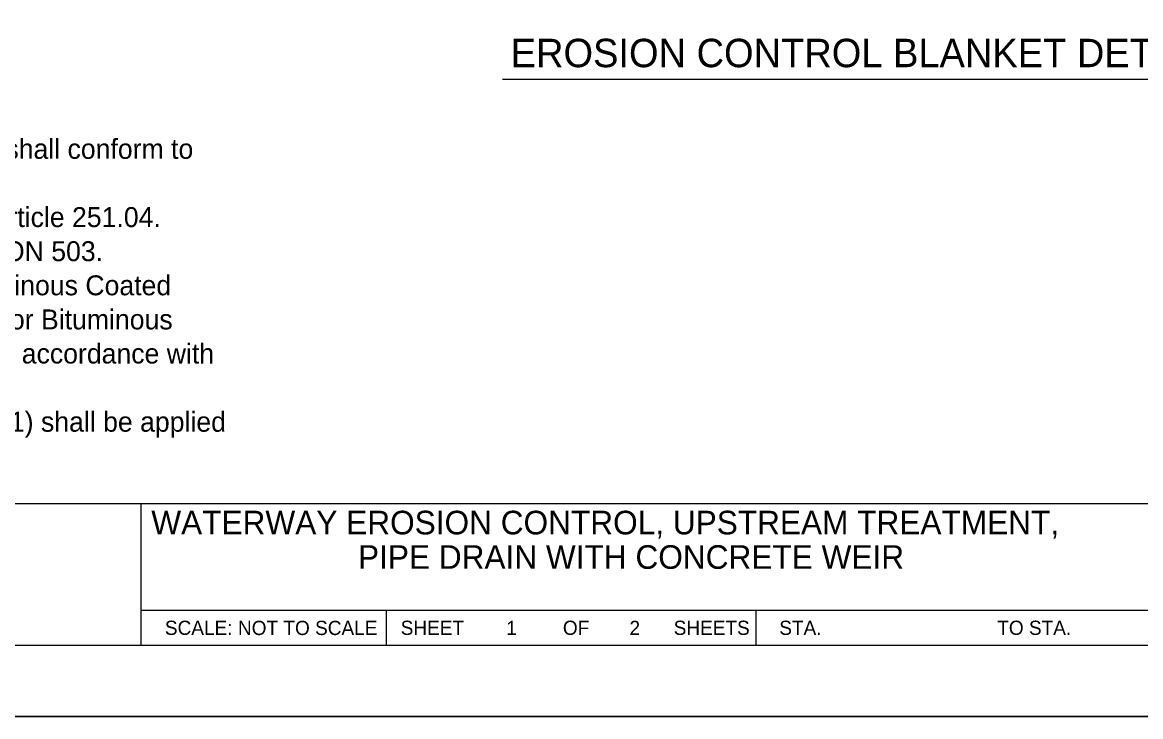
# Model space of a CAD drawing. Extents: x 0 to 2.83, y -0.07 to 1.83.
# Drawn here: x 1.662 to 2.317, y 0 to 0.407 of the extents above; entities that cross this region are included whole.
import ezdxf

# ---------------------------------------------------------------- set-up
doc = ezdxf.new("R2010")
doc.units = 0
for name, color, linetype in [('RD_Pr_Roadway_Notes', 7, 'Continuous'), ('SH_General_Details', 7, 'Continuous'), ('SH_Printer_Plotting_Border', 7, 'Continuous')]:
    doc.layers.add(name, color=color, linetype=linetype)

msp = doc.modelspace()

# ---------------------------------------------------------------- linework, layer by layer
at = {"layer": 'RD_Pr_Roadway_Notes'}
msp.add_line((1.94318, 0.37371), (2.39448, 0.3737), dxfattribs=at)
at = {"layer": 'SH_General_Details'}
for p, q in [((0.16666, 0.125), (2.79166, 0.125)), ((1.73118, 0.125), (1.73118, 0.04167)), ((1.73118, 0.0625), (2.37285, 0.0625)), ((1.87499, 0.0625), (1.87499, 0.04167)), ((2.09166, 0.0625), (2.09166, 0.04167)), ((2.83333, 0), (-0.00001, 0))]:
    msp.add_line(p, q, dxfattribs=at)
msp.add_lwpolyline([(0.16666, 1.79167), (2.79166, 1.79167), (2.79166, 0.04167), (0.16666, 0.04167)], close=True, dxfattribs=at)
at = {"layer": 'SH_Printer_Plotting_Border'}
msp.add_lwpolyline([(-0.00001, 0), (2.83333, 0), (2.83333, 1.83333), (-0.00001, 1.83333)], close=True, dxfattribs=at)

# ---------------------------------------------------------------- texts
at = {"layer": 'RD_Pr_Roadway_Notes'}
for s, height, p in [('EROSION CONTROL BLANKET DETAILS', 0.0166667, (1.94796, 0.38076)), ('1.  Fabric Formed Concrete Revetment Mats shall conform to', 0.0116667, (1.3388, 0.32704)), ('2.  Erosion Control Blanket shall conform to Article 251.04.', 0.0116667, (1.3388, 0.28704)), ('3.  Class SI Concrete shall conform to SECTION 503.', 0.0116667, (1.3388, 0.26704)), ('4.  The material for Pipe Drains shall be Bituminous Coated', 0.0116667, (1.3388, 0.24704)), ('     Galvanized Corrugated Steel Culvert Pipe or Bituminous', 0.0116667, (1.3388, 0.22704)), ('     Coated Corrugated Aluminum Alloy Pipe in accordance with', 0.0116667, (1.3388, 0.20704)), ('5.  An approved Mastic Material (Article 755.01) shall be applied', 0.0116667, (1.3388, 0.16704))]:
    msp.add_text(s, height=height, dxfattribs=at).set_placement(p)
at = {"layer": 'SH_General_Details'}
for s, height, p in [('WATERWAY EROSION CONTROL, UPSTREAM TREATMENT,', 0.0138542, (1.7373, 0.10685)), ('PIPE DRAIN WITH CONCRETE WEIR', 0.0138542, (1.85848, 0.08666)), ('SCALE:          ', 0.0083333, (1.74528, 0.04792)), ('NOT TO SCALE', 0.0083333, (1.78812, 0.04785)), ('SHEET', 0.008333, (1.88349, 0.04792)), ('1', 0.00833, (1.94541, 0.04785)), ('OF', 0.008333, (1.97857, 0.04792)), ('2', 0.00833, (2.01762, 0.04785)), ('SHEETS', 0.008333, (2.0435, 0.04792)), ('STA.', 0.008333, (2.10541, 0.04792)), ('TO STA.', 0.008333, (2.23318, 0.04792))]:
    msp.add_text(s, height=height, dxfattribs=at).set_placement(p)

doc.saveas('drawing.dxf')
